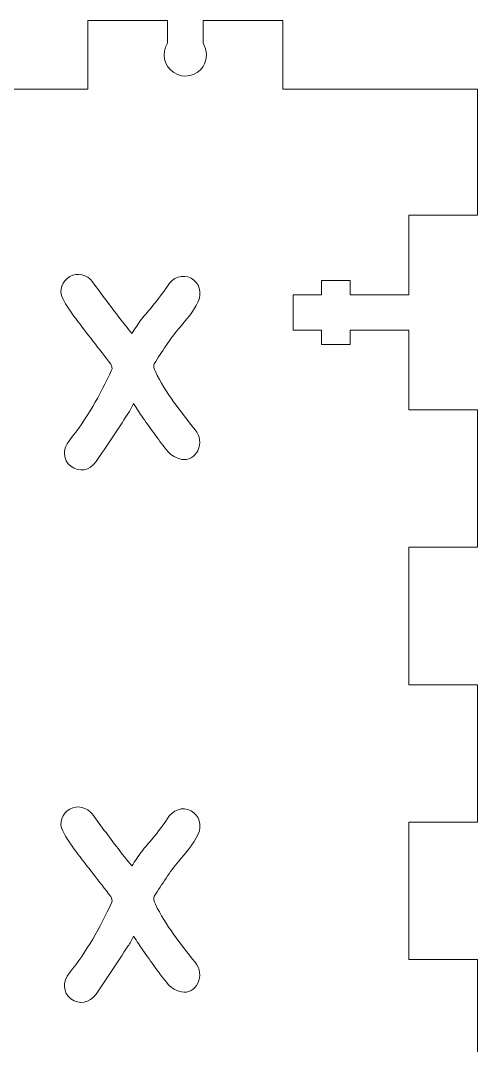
# Model space of a CAD drawing. Header units: inches. Extents: x 5 to 205, y 56 to 256.
# Drawn here: x 165.4 to 205.3, y 166.5 to 256 of the extents above; entities that cross this region are included whole.
import ezdxf

# ---------------------------------------------------------------- set-up
doc = ezdxf.new("R2010")
doc.units = ezdxf.units.IN
doc.header["$MEASUREMENT"] = 0

# ---------------------------------------------------------------- blocks, each defined once
blk = doc.blocks.new('block 310')
at = {"color": 7, "lineweight": 15, "true_color": 0xffffff}
blk.add_open_spline([(171.694, 233.181), (171.23, 233.801), (170.397, 234.009), (169.729, 233.633)], degree=3, dxfattribs=at)
blk = doc.blocks.new('block 311')
at = {"color": 7, "lineweight": 15, "true_color": 0xffffff}
blk.add_open_spline([(169.729, 233.633), (169.056, 233.257), (168.739, 232.416), (169.107, 231.724)], degree=3, dxfattribs=at)
blk = doc.blocks.new('block 312')
at = {"color": 7, "lineweight": 15, "true_color": 0xffffff}
blk.add_open_spline([(169.107, 231.724), (169.424, 231.104), (169.824, 230.519), (170.24, 229.962)], degree=3, dxfattribs=at)
blk = doc.blocks.new('block 313')
at = {"color": 7, "lineweight": 15, "true_color": 0xffffff}
blk.add_open_spline([(170.24, 229.962), (171.242, 228.628), (172.295, 227.324), (173.304, 225.992)], degree=3, dxfattribs=at)
blk = doc.blocks.new('block 314')
at = {"color": 7, "lineweight": 15, "true_color": 0xffffff}
blk.add_open_spline([(173.304, 225.992), (173.4, 225.864), (173.444, 225.603), (173.377, 225.462)], degree=3, dxfattribs=at)
blk = doc.blocks.new('block 315')
at = {"color": 7, "lineweight": 15, "true_color": 0xffffff}
blk.add_open_spline([(173.377, 225.462), (172.363, 223.282), (171.205, 221.196), (169.684, 219.331)], degree=3, dxfattribs=at)
blk = doc.blocks.new('block 316')
at = {"color": 7, "lineweight": 15, "true_color": 0xffffff}
blk.add_open_spline([(169.684, 219.331), (169.052, 218.564), (169.128, 217.605), (169.828, 217.067)], degree=3, dxfattribs=at)
blk = doc.blocks.new('block 317')
at = {"color": 7, "lineweight": 15, "true_color": 0xffffff}
blk.add_open_spline([(169.828, 217.067), (170.524, 216.532), (171.453, 216.676), (172.014, 217.481)], degree=3, dxfattribs=at)
blk = doc.blocks.new('block 318')
at = {"color": 7, "lineweight": 15, "true_color": 0xffffff}
blk.add_open_spline([(172.014, 217.481), (172.964, 218.857), (173.877, 220.261), (174.798, 221.652)], degree=3, dxfattribs=at)
blk = doc.blocks.new('block 319')
at = {"color": 7, "lineweight": 15, "true_color": 0xffffff}
blk.add_open_spline([(174.798, 221.652), (174.978, 221.923), (175.114, 222.215), (175.298, 222.545)], degree=3, dxfattribs=at)
blk = doc.blocks.new('block 320')
at = {"color": 7, "lineweight": 15, "true_color": 0xffffff}
blk.add_open_spline([(175.298, 222.545), (175.594, 222.083), (175.83, 221.68), (176.099, 221.309)], degree=3, dxfattribs=at)
blk = doc.blocks.new('block 321')
at = {"color": 7, "lineweight": 15, "true_color": 0xffffff}
blk.add_open_spline([(176.099, 221.309), (176.822, 220.306), (177.524, 219.282), (178.313, 218.329)], degree=3, dxfattribs=at)
blk = doc.blocks.new('block 322')
at = {"color": 7, "lineweight": 15, "true_color": 0xffffff}
blk.add_open_spline([(178.313, 218.329), (178.584, 218.004), (179.062, 217.761), (179.486, 217.673)], degree=3, dxfattribs=at)
blk = doc.blocks.new('block 323')
at = {"color": 7, "lineweight": 15, "true_color": 0xffffff}
blk.add_open_spline([(179.486, 217.673), (180.091, 217.545), (180.599, 217.873), (180.888, 218.427)], degree=3, dxfattribs=at)
blk = doc.blocks.new('block 324')
at = {"color": 7, "lineweight": 15, "true_color": 0xffffff}
blk.add_open_spline([(180.888, 218.427), (181.22, 219.078), (181.088, 219.685), (180.651, 220.257)], degree=3, dxfattribs=at)
blk = doc.blocks.new('block 325')
at = {"color": 7, "lineweight": 15, "true_color": 0xffffff}
blk.add_open_spline([(180.651, 220.257), (179.405, 221.886), (178.077, 223.464), (177.191, 225.345)], degree=3, dxfattribs=at)
blk = doc.blocks.new('block 326')
at = {"color": 7, "lineweight": 15, "true_color": 0xffffff}
blk.add_open_spline([(177.191, 225.345), (177.095, 225.546), (177.003, 225.879), (177.095, 226.024)], degree=3, dxfattribs=at)
blk = doc.blocks.new('block 327')
at = {"color": 7, "lineweight": 15, "true_color": 0xffffff}
blk.add_open_spline([(177.095, 226.024), (177.78, 227.075), (178.437, 228.152), (179.241, 229.094)], degree=3, dxfattribs=at)
blk = doc.blocks.new('block 328')
at = {"color": 7, "lineweight": 15, "true_color": 0xffffff}
blk.add_open_spline([(179.241, 229.094), (179.883, 229.838), (180.5, 230.562), (180.919, 231.445)], degree=3, dxfattribs=at)
blk = doc.blocks.new('block 329')
at = {"color": 7, "lineweight": 15, "true_color": 0xffffff}
blk.add_open_spline([(180.919, 231.445), (181.291, 232.22), (181.026, 233.095), (180.31, 233.481)], degree=3, dxfattribs=at)
blk = doc.blocks.new('block 330')
at = {"color": 7, "lineweight": 15, "true_color": 0xffffff}
blk.add_open_spline([(180.31, 233.481), (179.558, 233.881), (178.705, 233.562), (178.244, 232.809)], degree=3, dxfattribs=at)
blk = doc.blocks.new('block 331')
at = {"color": 7, "lineweight": 15, "true_color": 0xffffff}
blk.add_open_spline([(178.244, 232.809), (177.872, 232.208), (177.416, 231.656), (176.975, 231.096)], degree=3, dxfattribs=at)
blk = doc.blocks.new('block 332')
at = {"color": 7, "lineweight": 15, "true_color": 0xffffff}
blk.add_open_spline([(176.975, 231.096), (176.659, 230.691), (176.298, 230.318), (175.982, 229.906)], degree=3, dxfattribs=at)
blk = doc.blocks.new('block 333')
at = {"color": 7, "lineweight": 15, "true_color": 0xffffff}
blk.add_open_spline([(175.982, 229.906), (175.694, 229.519), (175.434, 229.109), (175.133, 228.668)], degree=3, dxfattribs=at)
blk = doc.blocks.new('block 334')
at = {"color": 7, "lineweight": 15, "true_color": 0xffffff}
blk.add_open_spline([(175.133, 228.668), (174.752, 229.15), (174.408, 229.559), (174.093, 229.983)], degree=3, dxfattribs=at)
blk = doc.blocks.new('block 335')
at = {"color": 7, "lineweight": 15, "true_color": 0xffffff}
blk.add_open_spline([(174.093, 229.983), (173.288, 231.044), (172.475, 232.111), (171.694, 233.181)], degree=3, dxfattribs=at)
blk = doc.blocks.new('block 336')
at = {"color": 7, "lineweight": 15, "true_color": 0xffffff}
blk.add_open_spline([(171.694, 186.681), (171.23, 187.301), (170.397, 187.509), (169.729, 187.133)], degree=3, dxfattribs=at)
blk = doc.blocks.new('block 337')
at = {"color": 7, "lineweight": 15, "true_color": 0xffffff}
blk.add_open_spline([(169.729, 187.133), (169.056, 186.757), (168.739, 185.916), (169.107, 185.224)], degree=3, dxfattribs=at)
blk = doc.blocks.new('block 338')
at = {"color": 7, "lineweight": 15, "true_color": 0xffffff}
blk.add_open_spline([(169.107, 185.224), (169.424, 184.604), (169.824, 184.019), (170.24, 183.462)], degree=3, dxfattribs=at)
blk = doc.blocks.new('block 339')
at = {"color": 7, "lineweight": 15, "true_color": 0xffffff}
blk.add_open_spline([(170.24, 183.462), (171.242, 182.128), (172.295, 180.824), (173.304, 179.492)], degree=3, dxfattribs=at)
blk = doc.blocks.new('block 340')
at = {"color": 7, "lineweight": 15, "true_color": 0xffffff}
blk.add_open_spline([(173.304, 179.492), (173.4, 179.364), (173.444, 179.103), (173.377, 178.962)], degree=3, dxfattribs=at)
blk = doc.blocks.new('block 341')
at = {"color": 7, "lineweight": 15, "true_color": 0xffffff}
blk.add_open_spline([(173.377, 178.962), (172.363, 176.782), (171.205, 174.696), (169.684, 172.831)], degree=3, dxfattribs=at)
blk = doc.blocks.new('block 342')
at = {"color": 7, "lineweight": 15, "true_color": 0xffffff}
blk.add_open_spline([(169.684, 172.831), (169.052, 172.064), (169.128, 171.105), (169.828, 170.567)], degree=3, dxfattribs=at)
blk = doc.blocks.new('block 343')
at = {"color": 7, "lineweight": 15, "true_color": 0xffffff}
blk.add_open_spline([(169.828, 170.567), (170.524, 170.032), (171.453, 170.176), (172.014, 170.981)], degree=3, dxfattribs=at)
blk = doc.blocks.new('block 344')
at = {"color": 7, "lineweight": 15, "true_color": 0xffffff}
blk.add_open_spline([(172.014, 170.981), (172.964, 172.357), (173.877, 173.761), (174.798, 175.152)], degree=3, dxfattribs=at)
blk = doc.blocks.new('block 345')
at = {"color": 7, "lineweight": 15, "true_color": 0xffffff}
blk.add_open_spline([(174.798, 175.152), (174.978, 175.423), (175.114, 175.715), (175.298, 176.045)], degree=3, dxfattribs=at)
blk = doc.blocks.new('block 346')
at = {"color": 7, "lineweight": 15, "true_color": 0xffffff}
blk.add_open_spline([(175.298, 176.045), (175.594, 175.583), (175.83, 175.18), (176.099, 174.809)], degree=3, dxfattribs=at)
blk = doc.blocks.new('block 347')
at = {"color": 7, "lineweight": 15, "true_color": 0xffffff}
blk.add_open_spline([(176.099, 174.809), (176.822, 173.806), (177.524, 172.782), (178.313, 171.829)], degree=3, dxfattribs=at)
blk = doc.blocks.new('block 348')
at = {"color": 7, "lineweight": 15, "true_color": 0xffffff}
blk.add_open_spline([(178.313, 171.829), (178.584, 171.504), (179.062, 171.261), (179.486, 171.173)], degree=3, dxfattribs=at)
blk = doc.blocks.new('block 349')
at = {"color": 7, "lineweight": 15, "true_color": 0xffffff}
blk.add_open_spline([(179.486, 171.173), (180.091, 171.045), (180.599, 171.373), (180.888, 171.927)], degree=3, dxfattribs=at)
blk = doc.blocks.new('block 350')
at = {"color": 7, "lineweight": 15, "true_color": 0xffffff}
blk.add_open_spline([(180.888, 171.927), (181.22, 172.578), (181.088, 173.185), (180.651, 173.757)], degree=3, dxfattribs=at)
blk = doc.blocks.new('block 351')
at = {"color": 7, "lineweight": 15, "true_color": 0xffffff}
blk.add_open_spline([(180.651, 173.757), (179.405, 175.386), (178.077, 176.964), (177.191, 178.845)], degree=3, dxfattribs=at)
blk = doc.blocks.new('block 352')
at = {"color": 7, "lineweight": 15, "true_color": 0xffffff}
blk.add_open_spline([(177.191, 178.845), (177.095, 179.046), (177.003, 179.379), (177.095, 179.524)], degree=3, dxfattribs=at)
blk = doc.blocks.new('block 353')
at = {"color": 7, "lineweight": 15, "true_color": 0xffffff}
blk.add_open_spline([(177.095, 179.524), (177.78, 180.575), (178.437, 181.652), (179.241, 182.594)], degree=3, dxfattribs=at)
blk = doc.blocks.new('block 354')
at = {"color": 7, "lineweight": 15, "true_color": 0xffffff}
blk.add_open_spline([(179.241, 182.594), (179.883, 183.338), (180.5, 184.062), (180.919, 184.945)], degree=3, dxfattribs=at)
blk = doc.blocks.new('block 355')
at = {"color": 7, "lineweight": 15, "true_color": 0xffffff}
blk.add_open_spline([(180.919, 184.945), (181.291, 185.72), (181.026, 186.595), (180.31, 186.981)], degree=3, dxfattribs=at)
blk = doc.blocks.new('block 356')
at = {"color": 7, "lineweight": 15, "true_color": 0xffffff}
blk.add_open_spline([(180.31, 186.981), (179.558, 187.381), (178.705, 187.062), (178.244, 186.309)], degree=3, dxfattribs=at)
blk = doc.blocks.new('block 357')
at = {"color": 7, "lineweight": 15, "true_color": 0xffffff}
blk.add_open_spline([(178.244, 186.309), (177.872, 185.708), (177.416, 185.156), (176.975, 184.596)], degree=3, dxfattribs=at)
blk = doc.blocks.new('block 358')
at = {"color": 7, "lineweight": 15, "true_color": 0xffffff}
blk.add_open_spline([(176.975, 184.596), (176.659, 184.191), (176.298, 183.818), (175.982, 183.406)], degree=3, dxfattribs=at)
blk = doc.blocks.new('block 359')
at = {"color": 7, "lineweight": 15, "true_color": 0xffffff}
blk.add_open_spline([(175.982, 183.406), (175.694, 183.019), (175.434, 182.609), (175.133, 182.168)], degree=3, dxfattribs=at)
blk = doc.blocks.new('block 360')
at = {"color": 7, "lineweight": 15, "true_color": 0xffffff}
blk.add_open_spline([(175.133, 182.168), (174.752, 182.65), (174.408, 183.059), (174.093, 183.483)], degree=3, dxfattribs=at)
blk = doc.blocks.new('block 361')
at = {"color": 7, "lineweight": 15, "true_color": 0xffffff}
blk.add_open_spline([(174.093, 183.483), (173.288, 184.544), (172.475, 185.611), (171.694, 186.681)], degree=3, dxfattribs=at)
blk = doc.blocks.new('block 854')
at = {"color": 7, "lineweight": 15, "true_color": 0xffffff}
blk.add_lwpolyline([(171.304, 249.992), (159.304, 249.992)], dxfattribs=at)
blk = doc.blocks.new('block 855')
at = {"color": 7, "lineweight": 15, "true_color": 0xffffff}
blk.add_lwpolyline([(171.304, 255.992), (171.304, 249.992)], dxfattribs=at)
blk = doc.blocks.new('block 856')
at = {"color": 7, "lineweight": 15, "true_color": 0xffffff}
blk.add_lwpolyline([(178.254, 255.992), (171.304, 255.992)], dxfattribs=at)
blk = doc.blocks.new('block 857')
at = {"color": 7, "lineweight": 15, "true_color": 0xffffff}
blk.add_lwpolyline([(178.254, 254.002), (178.254, 255.992)], dxfattribs=at)
blk = doc.blocks.new('block 858')
at = {"color": 7, "lineweight": 15, "true_color": 0xffffff}
blk.add_lwpolyline([(181.354, 255.992), (181.354, 254.002)], dxfattribs=at)
blk = doc.blocks.new('block 859')
at = {"color": 7, "lineweight": 15, "true_color": 0xffffff}
blk.add_lwpolyline([(188.304, 255.992), (181.354, 255.992)], dxfattribs=at)
blk = doc.blocks.new('block 860')
at = {"color": 7, "lineweight": 15, "true_color": 0xffffff}
blk.add_lwpolyline([(188.304, 249.992), (188.304, 255.992)], dxfattribs=at)
blk = doc.blocks.new('block 861')
at = {"color": 7, "lineweight": 15, "true_color": 0xffffff}
blk.add_lwpolyline([(205.304, 249.992), (188.304, 249.992)], dxfattribs=at)
blk = doc.blocks.new('block 862')
at = {"color": 7, "lineweight": 15, "true_color": 0xffffff}
blk.add_lwpolyline([(205.304, 238.992), (205.304, 249.992)], dxfattribs=at)
blk = doc.blocks.new('block 863')
at = {"color": 7, "lineweight": 15, "true_color": 0xffffff}
blk.add_lwpolyline([(199.304, 238.992), (205.304, 238.992)], dxfattribs=at)
blk = doc.blocks.new('block 864')
at = {"color": 7, "lineweight": 15, "true_color": 0xffffff}
blk.add_lwpolyline([(199.304, 232.042), (199.304, 238.992)], dxfattribs=at)
blk = doc.blocks.new('block 865')
at = {"color": 7, "lineweight": 15, "true_color": 0xffffff}
blk.add_lwpolyline([(194.204, 232.042), (199.304, 232.042)], dxfattribs=at)
blk = doc.blocks.new('block 866')
at = {"color": 7, "lineweight": 15, "true_color": 0xffffff}
blk.add_lwpolyline([(194.204, 233.292), (194.204, 232.042)], dxfattribs=at)
blk = doc.blocks.new('block 867')
at = {"color": 7, "lineweight": 15, "true_color": 0xffffff}
blk.add_lwpolyline([(191.704, 233.292), (194.204, 233.292)], dxfattribs=at)
blk = doc.blocks.new('block 868')
at = {"color": 7, "lineweight": 15, "true_color": 0xffffff}
blk.add_lwpolyline([(191.704, 232.042), (191.704, 233.292)], dxfattribs=at)
blk = doc.blocks.new('block 869')
at = {"color": 7, "lineweight": 15, "true_color": 0xffffff}
blk.add_lwpolyline([(189.204, 232.042), (191.704, 232.042)], dxfattribs=at)
blk = doc.blocks.new('block 870')
at = {"color": 7, "lineweight": 15, "true_color": 0xffffff}
blk.add_lwpolyline([(189.204, 228.942), (189.204, 232.042)], dxfattribs=at)
blk = doc.blocks.new('block 871')
at = {"color": 7, "lineweight": 15, "true_color": 0xffffff}
blk.add_lwpolyline([(191.704, 228.942), (189.204, 228.942)], dxfattribs=at)
blk = doc.blocks.new('block 872')
at = {"color": 7, "lineweight": 15, "true_color": 0xffffff}
blk.add_lwpolyline([(191.704, 227.692), (191.704, 228.942)], dxfattribs=at)
blk = doc.blocks.new('block 873')
at = {"color": 7, "lineweight": 15, "true_color": 0xffffff}
blk.add_lwpolyline([(194.204, 227.692), (191.704, 227.692)], dxfattribs=at)
blk = doc.blocks.new('block 874')
at = {"color": 7, "lineweight": 15, "true_color": 0xffffff}
blk.add_lwpolyline([(194.204, 228.942), (194.204, 227.692)], dxfattribs=at)
blk = doc.blocks.new('block 875')
at = {"color": 7, "lineweight": 15, "true_color": 0xffffff}
blk.add_lwpolyline([(199.304, 228.942), (194.204, 228.942)], dxfattribs=at)
blk = doc.blocks.new('block 876')
at = {"color": 7, "lineweight": 15, "true_color": 0xffffff}
blk.add_lwpolyline([(199.304, 221.992), (199.304, 228.942)], dxfattribs=at)
blk = doc.blocks.new('block 877')
at = {"color": 7, "lineweight": 15, "true_color": 0xffffff}
blk.add_lwpolyline([(205.304, 221.992), (199.304, 221.992)], dxfattribs=at)
blk = doc.blocks.new('block 878')
at = {"color": 7, "lineweight": 15, "true_color": 0xffffff}
blk.add_lwpolyline([(205.304, 209.992), (205.304, 221.992)], dxfattribs=at)
blk = doc.blocks.new('block 879')
at = {"color": 7, "lineweight": 15, "true_color": 0xffffff}
blk.add_lwpolyline([(199.304, 209.992), (205.304, 209.992)], dxfattribs=at)
blk = doc.blocks.new('block 880')
at = {"color": 7, "lineweight": 15, "true_color": 0xffffff}
blk.add_lwpolyline([(199.304, 197.992), (199.304, 209.992)], dxfattribs=at)
blk = doc.blocks.new('block 881')
at = {"color": 7, "lineweight": 15, "true_color": 0xffffff}
blk.add_lwpolyline([(205.304, 197.992), (199.304, 197.992)], dxfattribs=at)
blk = doc.blocks.new('block 882')
at = {"color": 7, "lineweight": 15, "true_color": 0xffffff}
blk.add_lwpolyline([(205.304, 185.992), (205.304, 197.992)], dxfattribs=at)
blk = doc.blocks.new('block 883')
at = {"color": 7, "lineweight": 15, "true_color": 0xffffff}
blk.add_lwpolyline([(199.304, 185.992), (205.304, 185.992)], dxfattribs=at)
blk = doc.blocks.new('block 884')
at = {"color": 7, "lineweight": 15, "true_color": 0xffffff}
blk.add_lwpolyline([(199.304, 173.992), (199.304, 185.992)], dxfattribs=at)
blk = doc.blocks.new('block 885')
at = {"color": 7, "lineweight": 15, "true_color": 0xffffff}
blk.add_lwpolyline([(205.304, 173.992), (199.304, 173.992)], dxfattribs=at)
blk = doc.blocks.new('block 886')
at = {"color": 7, "lineweight": 15, "true_color": 0xffffff}
blk.add_lwpolyline([(205.304, 161.992), (205.304, 173.992)], dxfattribs=at)
blk = doc.blocks.new('block 1006')
at = {"color": 7, "lineweight": 15, "true_color": 0xffffff}
blk.add_open_spline([(178.254, 254.002), (177.696, 253.146), (177.938, 252), (178.794, 251.442), (179.65, 250.884), (180.796, 251.126), (181.354, 251.982), (181.754, 252.596), (181.754, 253.388), (181.354, 254.002)], degree=3, knots=[0, 0, 0, 0, 1, 1, 1, 2, 2, 2, 3, 3, 3, 3], dxfattribs=at)

msp = doc.modelspace()

# ---------------------------------------------------------------- block references
for name in ['block 855', 'block 856', 'block 857', 'block 858', 'block 859', 'block 860', 'block 1006', 'block 854', 'block 861', 'block 862', 'block 863', 'block 864', 'block 311', 'block 310', 'block 330', 'block 335', 'block 331', 'block 329', 'block 867', 'block 868', 'block 866', 'block 869', 'block 870', 'block 865', 'block 312', 'block 332', 'block 328', 'block 313', 'block 334', 'block 333', 'block 327', 'block 871', 'block 872', 'block 874', 'block 875', 'block 876', 'block 873', 'block 314', 'block 326', 'block 315', 'block 325', 'block 319', 'block 320', 'block 877', 'block 878', 'block 318', 'block 321', 'block 324', 'block 316', 'block 323', 'block 322', 'block 317', 'block 879', 'block 880', 'block 881', 'block 882', 'block 337', 'block 336', 'block 356', 'block 361', 'block 357', 'block 355', 'block 883', 'block 884', 'block 338', 'block 358', 'block 354', 'block 360', 'block 339', 'block 359', 'block 353', 'block 340', 'block 352', 'block 341', 'block 351', 'block 345', 'block 346', 'block 344', 'block 347', 'block 350', 'block 885', 'block 886', 'block 342', 'block 349', 'block 343', 'block 348']:
    msp.add_blockref(name, (0, 0))

doc.saveas('drawing.dxf')
